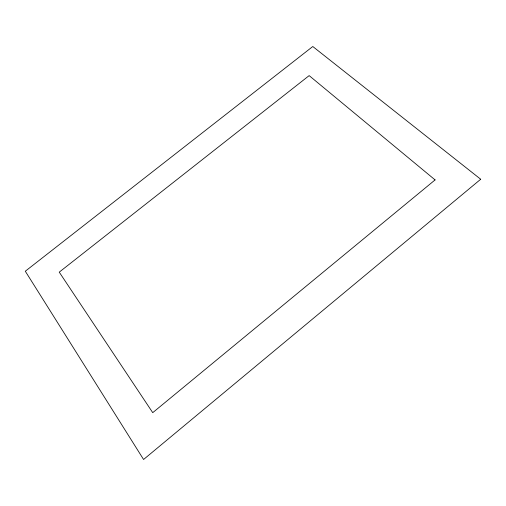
<?xml version="1.0" encoding="UTF-8"?>
<svg xmlns="http://www.w3.org/2000/svg" width="506" height="506" viewBox="0 0 506 506"><rect width="100%" height="100%" fill="white"/><g stroke="black" fill="none" stroke-linecap="round" stroke-linejoin="round"><path stroke-width="0.76" d="M480.7 179.244L143.577 459.486L25.3 271.222L312.784 46.514L480.7 179.244M435.084 179.908L152.736 412.656L59.246 272.146L309.153 75.615L435.084 179.908"/></g></svg>
